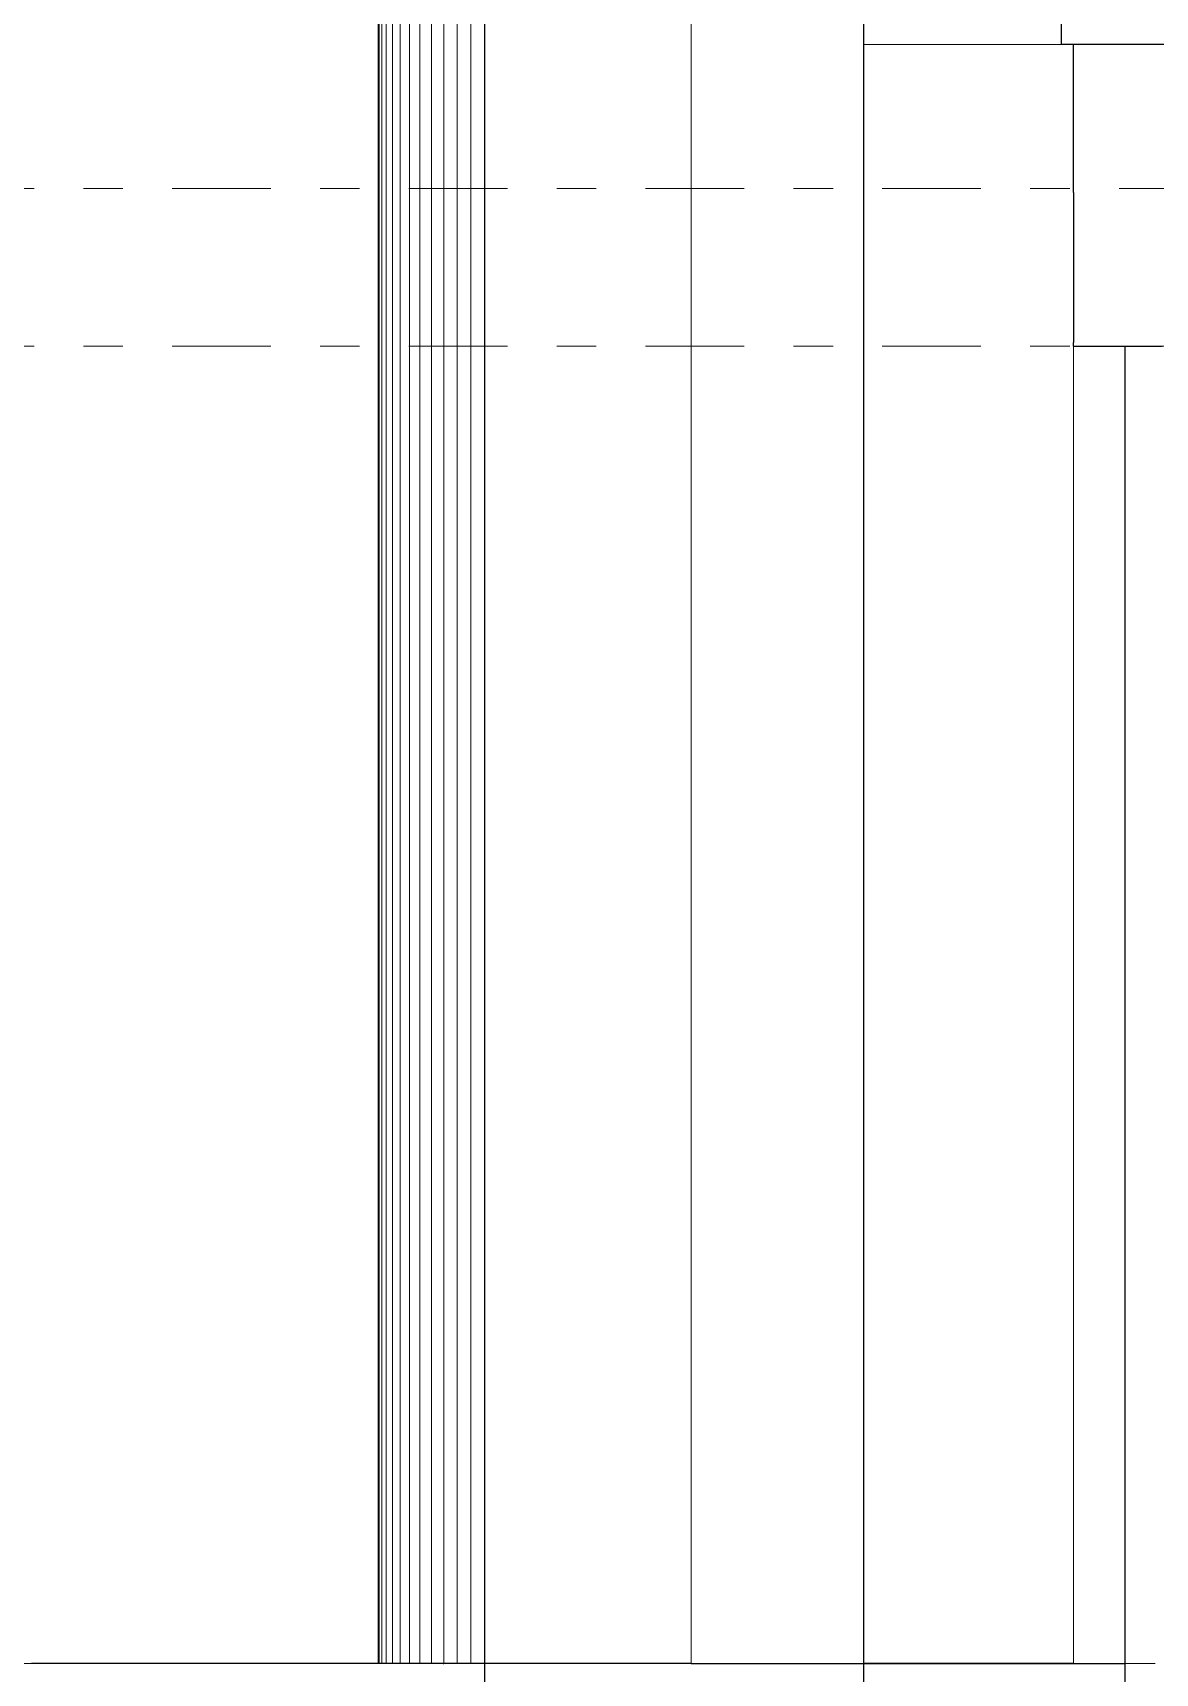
# Model space of a CAD drawing. Header units: metres. Extents: x 294 to 1101, y -498 to -355.
# Drawn here: x 497.242 to 500.086, y -470.984 to -466.825 of the extents above; entities that cross this region are included whole.
import ezdxf

# ---------------------------------------------------------------- set-up
doc = ezdxf.new("R2010")
doc.units = ezdxf.units.M
doc.linetypes.add('DASHDOT2', pattern=[0.5, 0.25, -0.125, 0, -0.125])
doc.layers.add('19-JARDINERIA', color=80, linetype='Continuous', lineweight=0)
doc.layers.add('roof', color=16, linetype='DASHDOT2', lineweight=18)

msp = doc.modelspace()

# ---------------------------------------------------------------- linework, layer by layer
for p, q in [((498.3868, -464.5075), (498.3868, -470.96)), ((499.3475, -466.8551), (499.3475, -466.795)), ((499.849, -466.8551), (499.849, -466.795)), ((499.3475, -467.22), (499.3475, -466.8551)), ((499.879, -466.8551), (499.849, -466.8551)), ((499.879, -467.22), (499.879, -466.8551)), ((499.9794, -466.8551), (499.879, -466.8551)), ((504.0864, -466.8551), (499.9794, -466.8551)), ((498.1171, -467.22), (498.1171, -467.62)), ((499.3475, -467.62), (499.3475, -467.22)), ((499.879, -467.23), (499.879, -467.22)), ((499.879, -467.23), (499.879, -467.61)), ((498.1171, -467.62), (498.1171, -470.96)), ((499.3475, -470.96), (499.3475, -467.62)), ((499.879, -467.62), (499.879, -467.61)), ((499.879, -467.62), (499.9794, -467.62)), ((499.9794, -467.62), (500.0098, -467.62)), ((500.0098, -467.62), (500.0098, -470.96)), ((500.0098, -467.62), (500.1042, -467.62)), ((498.1171, -470.96), (497.2381, -470.96)), ((498.1194, -470.96), (498.1171, -470.96)), ((498.1263, -470.96), (498.1194, -470.96)), ((498.1376, -470.96), (498.1263, -470.96)), ((498.1532, -470.96), (498.1376, -470.96)), ((498.1728, -470.96), (498.1532, -470.96)), ((498.1961, -470.96), (498.1728, -470.96)), ((498.2226, -470.96), (498.1961, -470.96)), ((498.252, -470.96), (498.2226, -470.96)), ((498.2815, -470.96), (498.252, -470.96)), ((498.2815, -470.96), (498.2836, -470.96)), ((498.317, -470.96), (498.2836, -470.96)), ((498.3516, -470.96), (498.317, -470.96)), ((498.3868, -470.96), (498.3516, -470.96)), ((498.3868, -470.96), (498.3868, -471.11)), ((498.6908, -470.96), (498.3868, -470.96)), ((498.7418, -470.96), (498.6908, -470.96)), ((498.9106, -470.96), (498.7418, -470.96)), ((498.9106, -470.96), (499.3475, -470.96)), ((499.879, -470.96), (499.3475, -470.96)), ((499.3475, -471.13), (499.3475, -470.96)), ((499.3475, -470.96), (499.879, -470.96)), ((499.879, -470.96), (500.0098, -470.96)), ((499.879, -470.96), (500.0098, -470.96)), ((500.0098, -470.96), (500.0098, -471.13))]:
    msp.add_line(p, q)
at = {"layer": '19-JARDINERIA', "color": 251}
for p, q in [((498.9106, -461.4915), (498.9106, -470.96)), ((498.1171, -464.5244), (498.1171, -467.22)), ((498.1194, -464.5243), (498.1194, -470.96)), ((498.1263, -464.5239), (498.1263, -470.96)), ((498.1376, -464.5231), (498.1376, -470.96)), ((498.1532, -464.5222), (498.1532, -470.96)), ((498.1728, -464.5209), (498.1728, -470.96)), ((498.1961, -464.5195), (498.1961, -470.96)), ((498.2226, -464.5178), (498.2226, -470.96)), ((498.252, -464.5159), (498.252, -470.96)), ((498.2836, -464.514), (498.2836, -470.96)), ((498.317, -464.5119), (498.317, -470.96)), ((498.3516, -464.5097), (498.3516, -470.96)), ((499.849, -466.8551), (499.3475, -466.8551)), ((499.879, -470.96), (499.879, -467.62))]:
    msp.add_line(p, q, dxfattribs=at)
at = {"layer": 'roof'}
for p, q in [((487.9948, -467.22), (504.6764, -467.22)), ((487.9948, -467.62), (504.6764, -467.62)), ((504.2864, -470.96), (489.2048, -470.96))]:
    msp.add_line(p, q, dxfattribs=at)

doc.saveas('drawing.dxf')
